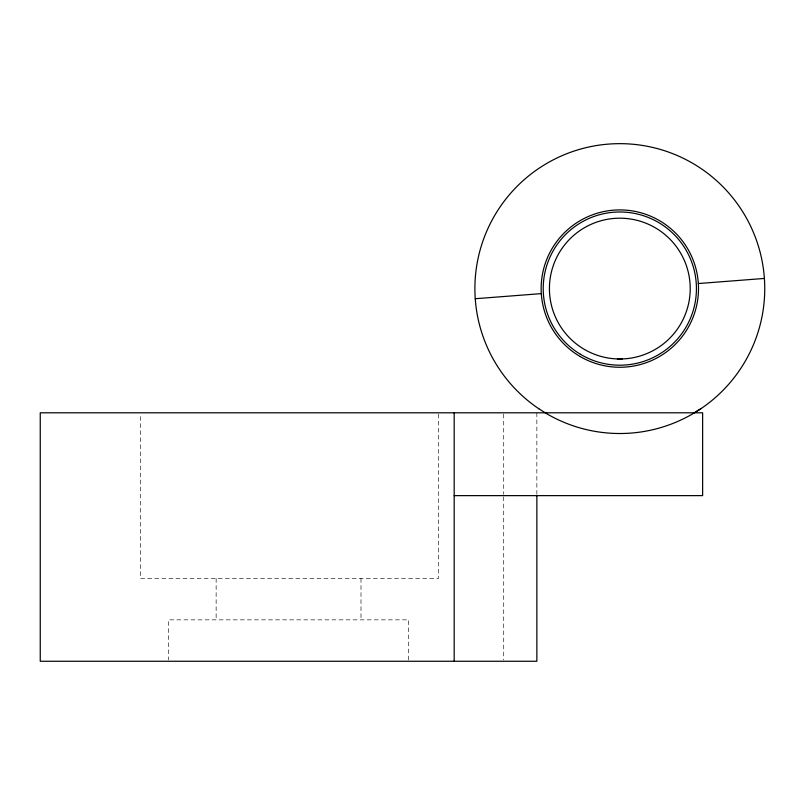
<?xml version="1.0" encoding="UTF-8"?>
<svg xmlns="http://www.w3.org/2000/svg" width="805" height="805" viewBox="0 0 805 805"><rect width="100%" height="100%" fill="white"/><g stroke="black" fill="none" stroke-linecap="round" stroke-linejoin="round"><path stroke-width="0.6" stroke-dasharray="4.03 3.02" d="M536.855 412.804L536.855 494.371M503.719 414.062L503.719 494.371M503.719 496.876L503.719 660.009M438.584 414.062L438.584 578.443L140.442 578.443L140.442 414.062M408.628 660.009L408.628 619.85L168.466 619.85L168.466 660.009M360.992 578.443L360.992 619.85M216.132 578.443L216.132 619.85"/><path stroke-width="1.21" d="M694.343 412.804L700.863 408.739A144.93 144.93 0 0 0 728.636 192.858A144.93 144.93 0 0 0 510.984 192.878A144.93 144.93 0 0 0 538.807 408.749M700.893 408.719L692.31 414.082A144.93 144.93 0 0 1 547.38 414.112L538.776 408.739M475.242 298.725L541.302 293.624M698.338 283.541L764.398 278.439M617.365 358.939L622.275 358.939M454.181 495.628L702.634 495.628L702.634 412.804L40.25 412.804L40.25 661.257L536.855 661.257L536.855 495.628M454.181 412.804L454.181 661.257M580.345 354.24A76.606 76.606 0 0 0 696.416 289.941A76.606 76.606 0 0 0 582.699 221.576A76.606 76.606 0 0 0 580.345 354.24M580.093 356.494A78.679 78.679 0 0 0 698.499 289.025A78.679 78.679 0 0 0 580.868 220.228A78.679 78.679 0 0 0 580.093 356.494M584.621 349.551A70.397 70.397 0 0 0 690.217 288.582A70.397 70.397 0 0 0 584.621 227.624A70.397 70.397 0 0 0 584.621 349.551"/></g></svg>
